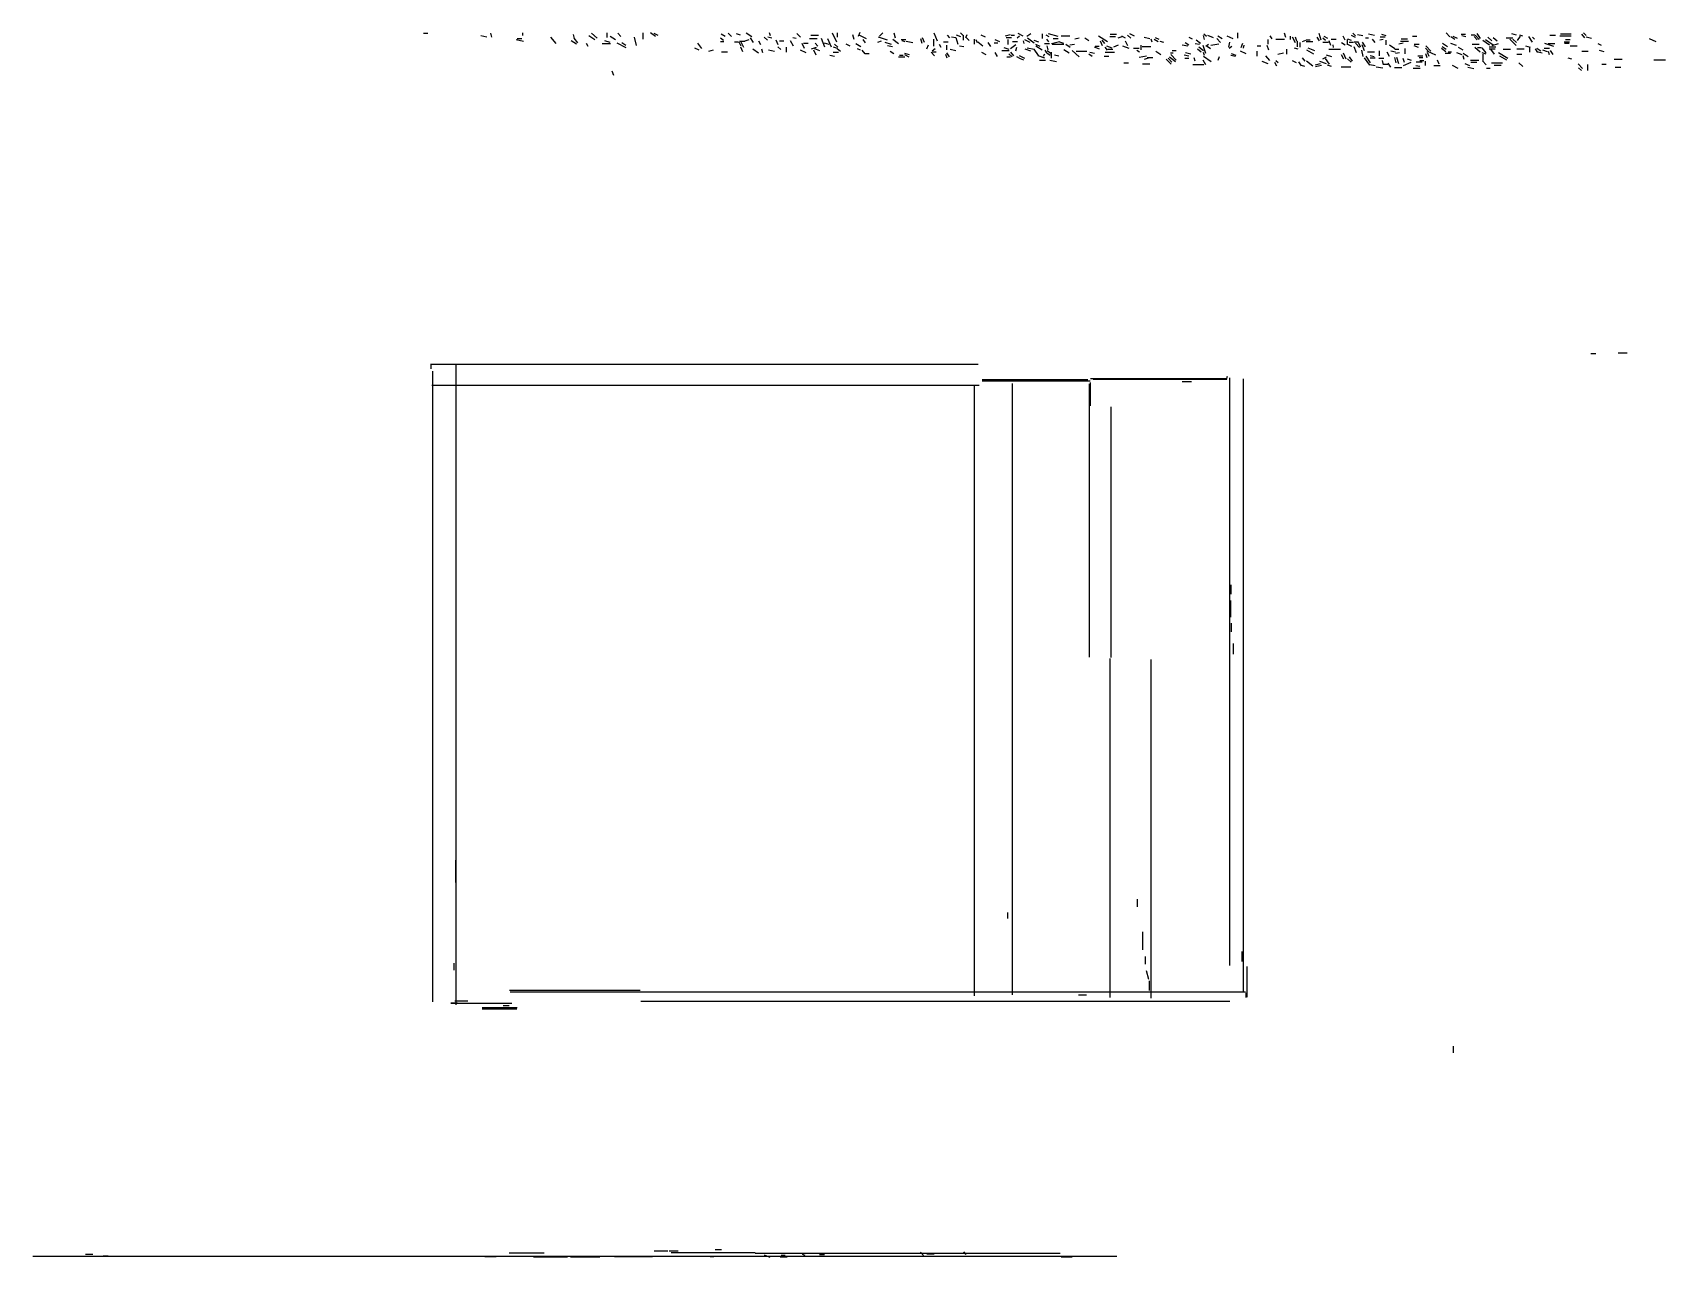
# Model space of a CAD drawing. Header units: metres. Extents: x 1 to 4031, y -3022 to 0.
import ezdxf

# ---------------------------------------------------------------- set-up
doc = ezdxf.new("R2010")
doc.units = ezdxf.units.M

msp = doc.modelspace()

# ---------------------------------------------------------------- linework, layer by layer
for p, q in [((2042.7, 0.2), (2038.3, -8.9)), ((3828.8, 0), (3835.6, -6.9)), ((975.7, -1.9), (965.6, -1.9)), ((1106.9, -7), (1121.8, -9.8)), ((1134, -11), (1131.5, -0.7)), ((1211.9, -21.8), (1194.3, -17.4)), ((1196.9, -14.3), (1208.2, -14.3)), ((1209.8, -0.6), (1209.8, -6.9)), ((1293.2, -26.8), (1279.3, -10.7)), ((1342.8, -28.6), (1330.2, -19.9)), ((1335, -4.2), (1337.3, -14.3)), ((1336.3, -13.3), (1345.2, -24.7)), ((1372.2, -33.7), (1367.6, -26.9)), ((1388.3, -17.9), (1373.4, -7.7)), ((1379.7, -1.3), (1393.8, -13.6)), ((1426.9, -27), (1406.8, -27)), ((1412, -18.9), (1425.7, -22.9)), ((1417.8, -0.5), (1417.8, -11.9)), ((1439.7, -17.5), (1426.4, -9.4)), ((1465.6, -37), (1443.1, -25.8)), ((1452.3, -9), (1444.9, -1.3)), ((1455.2, -24.3), (1465.1, -30.7)), ((1491.1, -31.1), (1485.9, -10.9)), ((1506.5, -0.6), (1506.5, -15.6)), ((1538.3, -9.2), (1526, -0.1)), ((1533.7, -0.8), (1543.6, -6)), ((1646.1, -43.4), (1635.2, -37.8)), ((1652.6, -38.8), (1642.8, -25.8)), ((1707, -22.5), (1698.4, -22.5)), ((1698.8, -12.4), (1705.5, -18.3)), ((1710.1, -9.1), (1700.3, -3.6)), ((1717.4, -1.3), (1725.6, -9.4)), ((1733.1, -22.1), (1743.1, -22.1)), ((1737, -1.6), (1747.1, -4.9)), ((1744.1, -22.6), (1748.9, -32.1)), ((1758.2, -21.4), (1745.7, -21.4)), ((1747.9, -35), (1752.8, -46.3)), ((1755.8, -36.2), (1749.6, -23)), ((1768.4, -17.8), (1758.3, -21)), ((1775.7, -10.5), (1761.7, -0.9)), ((1771.8, -12.4), (1779.1, -23.8)), ((1792.7, -20.3), (1796.9, -29.4)), ((1800.1, -39.5), (1802.1, -48.4)), ((1814.1, -18.4), (1806.6, -10.9)), ((1815.4, -10), (1825.4, -12.8)), ((1822.2, -7.6), (1819.7, -0.5)), ((1834.8, -17.9), (1839.8, -29.2)), ((1847.6, -41.2), (1840.1, -35)), ((1854.5, -21.1), (1844.4, -21.1)), ((1860.4, -35.7), (1860.4, -48.3)), ((1878.7, -32.8), (1871.3, -19.7)), ((1876.9, -11.7), (1885.6, -13.4)), ((1896.3, -11.2), (1886.9, -1.9)), ((1899.5, -25.6), (1904.7, -38)), ((1914.6, -26.6), (1903.1, -26.6)), ((1918, -14), (1936.9, -14)), ((1940.4, -6.5), (1921.7, -6.5)), ((1923.2, -39.5), (1935.5, -35.3)), ((1930.7, -39.3), (1942.5, -44.2)), ((1939, -33.5), (1931.8, -25.7)), ((1946.9, -13.6), (1955.6, -35.1)), ((1966.9, -29.2), (1955.5, -26)), ((1972.2, -36), (1963.5, -14.9)), ((1974.4, -0.6), (1985, -22.2)), ((1987.7, -39.3), (1977.7, -35.7)), ((1980.2, -28.4), (1988.4, -35.3)), ((1994.8, -46.4), (1986.7, -39.4)), ((1987.3, -10.6), (1987.3, -0.6)), ((2007.8, -27.5), (2017.9, -32.4)), ((2024.4, -4.4), (2027.8, -15.7)), ((2044.9, -34.7), (2032.6, -27.7)), ((2036, -38.5), (2043.6, -42.1)), ((2059, -15.1), (2042.4, -7)), ((2049.6, -16.7), (2055.8, -25.1)), ((2087, -23.5), (2095.7, -19.6)), ((2110.3, -18), (2088.4, -11.1)), ((2090.8, -8.3), (2098.8, -0.1)), ((2104, -23), (2120.1, -28.3)), ((2123.3, -35), (2110.3, -32.2)), ((2137.7, -27.1), (2124, -16.9)), ((2126.3, -0.1), (2129.6, -12.5)), ((2144.3, -16.4), (2155.7, -16.4)), ((2154.5, -22.7), (2146.8, -19.7)), ((2173.3, -24.9), (2156.9, -21.8)), ((2196.3, -26.7), (2193.2, -15.3)), ((2196, -11.7), (2200.9, -23.5)), ((2211.2, -30.9), (2207.3, -40.8)), ((2220.6, -44.7), (2228.5, -38.7)), ((2224.5, -15.6), (2224.5, -33.1)), ((2234.5, -21.2), (2225.5, -1.4)), ((2238.1, -28.1), (2242.6, -35.9)), ((2249.2, -22.6), (2260.6, -22.6)), ((2257, -41.9), (2257, -30.5)), ((2257.9, -5.8), (2263.7, -12.6)), ((2268.3, -9.9), (2279.1, -11.9)), ((2279.7, -12.1), (2284.2, -28.2)), ((2291.8, -9.7), (2281.3, -6.1)), ((2299.5, -35.1), (2288.4, -33.1)), ((2291, -0.2), (2296.7, -5.8)), ((2297.5, -5.7), (2297.5, -18.1)), ((2303.7, -12.1), (2307, -4.4)), ((2312.1, -19.1), (2305, -11.4)), ((2325.4, -28.1), (2325.4, -15.6)), ((2328.8, -16.6), (2331.9, -24.4)), ((2333.7, -22.4), (2346.4, -32.5)), ((2352.8, -10.8), (2342.1, -6.4)), ((2358, -24.5), (2364.6, -34.2)), ((2374.3, -25.1), (2383.2, -25.1)), ((2388, -22.1), (2376.2, -17.4)), ((2398.2, -36.8), (2409.8, -40.6)), ((2401.8, -7.8), (2414.4, -4.6)), ((2417.1, -12.6), (2403.3, -12.6)), ((2408.8, -29.4), (2408.8, -16.9)), ((2427.5, -30.2), (2414.7, -39.8)), ((2415.6, -5.7), (2424.4, -5.7)), ((2419.4, -21.6), (2431.9, -21.6)), ((2427.8, -44.6), (2429.9, -35.5)), ((2431.1, -12.4), (2436.6, -7.8)), ((2445.5, -8.3), (2433.6, -2.1)), ((2445.8, -19.6), (2447.5, -26.4)), ((2463.2, -24.1), (2449.5, -17.9)), ((2464.9, -2.8), (2454.8, -8.9)), ((2455.3, -37.1), (2473.1, -40.8)), ((2456.6, -12.5), (2472.8, -25.2)), ((2471.8, -40.2), (2483, -56.5)), ((2484, -23.1), (2473.1, -19.4)), ((2476.2, -28.2), (2486.5, -32.8)), ((2492.2, -42.6), (2476.8, -33.3)), ((2492.1, -3), (2492.1, -14.5)), ((2510.3, -27.6), (2498.1, -27.6)), ((2509.5, -10.5), (2502.7, -6.4)), ((2502.9, -16.1), (2507.7, -22.5)), ((2503.9, -32.3), (2506.1, -41.8)), ((2507, -1.6), (2531.2, -8.8)), ((2515.8, -26.4), (2535, -21.8)), ((2545.6, -28.8), (2516.9, -28.8)), ((2531.8, -15.2), (2519.3, -15.2)), ((2535.1, -22.2), (2545.3, -25.4)), ((2560.7, -8.8), (2539.5, -8.8)), ((2550.9, -27.8), (2561.3, -36)), ((2572, -28.7), (2560.4, -30.8)), ((2573.4, -15.3), (2584.2, -12.6)), ((2607.8, -19.9), (2597.8, -13.7)), ((2634.3, -40.7), (2621.9, -35.6)), ((2623.1, -32.8), (2633.1, -32.8)), ((2631.5, -7.5), (2654.1, -21.5)), ((2636, -19.7), (2640.2, -31.7)), ((2647.4, -26.5), (2640.4, -18.1)), ((2647.2, -35.4), (2653.2, -43.1)), ((2665.6, -38.2), (2652, -32.9)), ((2659.4, -8.9), (2673.2, -8.9)), ((2675.6, -4.1), (2660.7, -4.1)), ((2669.5, -34.7), (2680.9, -30.2)), ((2689.5, -9.9), (2679.4, -13)), ((2697.8, -13.6), (2689.3, -8.2)), ((2690.4, -32.7), (2706.1, -37.8)), ((2704.2, -32.5), (2698.5, -20.4)), ((2702.9, -5.9), (2711.4, -13.7)), ((2720.2, -8.8), (2709.1, -2.3)), ((2732, -38.7), (2718, -38.7)), ((2736.1, -30.6), (2736.1, -41.8)), ((2760.8, -34.4), (2739.3, -34.4)), ((2744.6, -11.1), (2758.1, -14.5)), ((2764.3, -23.6), (2761.3, -15.8)), ((2769, -15.5), (2778.5, -21.3)), ((2781.3, -16.8), (2772.3, -12.2)), ((2782.8, -20.7), (2791.9, -23)), ((2852, -33.5), (2838.4, -30.8)), ((2845.1, -24), (2854.3, -29.5)), ((2863.7, -15.5), (2855.4, -12)), ((2880.8, -29.4), (2870.5, -27.5)), ((2872.3, -17.9), (2883, -25.7)), ((2876.3, -40), (2885, -47.4)), ((2890.7, -44.3), (2879, -35.7)), ((2889.4, -30.3), (2895.4, -50.7)), ((2890, -6.7), (2892.6, -17)), ((2898, -9.6), (2891.4, -3.7)), ((2896.7, -33.1), (2902.7, -27.8)), ((2907.7, -39.5), (2899.8, -33.8)), ((2915.2, -12.8), (2901.5, -6.5)), ((2909.2, -31), (2928.2, -27.2)), ((2933, -24.5), (2923.4, -14)), ((2925.8, -7.9), (2936.8, -14.5)), ((2964.2, -14.8), (2949.2, -8.5)), ((2954.6, -22.9), (2952, -35.6)), ((2954.1, -37.8), (2960.6, -33.1)), ((2974.4, -0.6), (2974.4, -13.2)), ((2987, -26.9), (2982.6, -37.2)), ((2989.7, -38.4), (2991.1, -30.5)), ((3023.1, -32.4), (3031.9, -32.4)), ((3046.8, -30.6), (3051, -42.2)), ((3049.4, -16.9), (3049.4, -28)), ((3054.5, -7.7), (3059.5, -15.1)), ((3090.7, -17), (3069.2, -17)), ((3089.6, -0.6), (3093.2, -10.6)), ((3105.2, -16.8), (3105.2, -8.2)), ((3109.9, -10.4), (3116.6, -24.5)), ((3114.3, -37), (3123.3, -40.1)), ((3120.9, -20.5), (3117.4, -10.9)), ((3122.9, -34.7), (3122.9, -20.7)), ((3128.3, -24.2), (3128.3, -35.5)), ((3134.7, -21.5), (3143.6, -18.3)), ((3144.4, -17.4), (3154.4, -17.4)), ((3160.7, -22.7), (3144.4, -22.7)), ((3165.2, -44.3), (3149.3, -38.4)), ((3177.3, -20.3), (3171, -11.2)), ((3175.5, -0.7), (3180.7, -17.7)), ((3192.1, -19.1), (3185.1, -13.5)), ((3199.4, -24.1), (3185.6, -24.1)), ((3187.4, -8.3), (3196.7, -13.4)), ((3200.4, -19), (3204.3, -30.7)), ((3200.4, -40.2), (3229.2, -40.2)), ((3218.1, -17.1), (3205.5, -17.1)), ((3211.6, -36.7), (3210.4, -30.2)), ((3240.1, -30.8), (3231.1, -24.9)), ((3240.5, -18.2), (3235.4, -8.8)), ((3245.4, -17.1), (3245.4, -29.5)), ((3246, -14.7), (3254.8, -18.3)), ((3257.1, -33.9), (3247.1, -29)), ((3250.6, -23.1), (3260.6, -23.1)), ((3266.2, -12.1), (3256.4, -6.5)), ((3259.3, -0.7), (3266.1, -7.7)), ((3262, -33.9), (3267.5, -48.7)), ((3263, -22.7), (3272.9, -22.7)), ((3275.8, -36.7), (3265.6, -25.7)), ((3284.2, -8), (3270.7, -5.4)), ((3272.1, -24.5), (3278, -34.5)), ((3281.8, -29.4), (3287.5, -43.6)), ((3282.4, -23.6), (3289.9, -34.8)), ((3298.1, -13.2), (3290.4, -13.2)), ((3297.9, -2.8), (3313, -6)), ((3314.8, -24), (3307.6, -16.1)), ((3325.8, -17.7), (3334.4, -15.8)), ((3339.4, -10.7), (3326.8, -10.7)), ((3330.4, -3.9), (3340.7, -6.7)), ((3340.6, -18.1), (3340.6, -29.5)), ((3349.6, -29.6), (3362.9, -39.2)), ((3383.4, -25.6), (3372.8, -28.3)), ((3376.9, -20.4), (3396.9, -20.4)), ((3394.6, -16), (3378.3, -16)), ((3387.4, -39.3), (3387.4, -51.9)), ((3417, -8.9), (3406.8, -8.9)), ((3421.7, -36.1), (3410.5, -32.2)), ((3410.7, -27.8), (3423.4, -27.8)), ((3446.7, -47.2), (3438.3, -37.9)), ((3439.9, -32.6), (3451.9, -45.6)), ((3488.9, -47.4), (3478, -39.1)), ((3479.8, -33.7), (3489.4, -40.6)), ((3492.6, -34.7), (3481, -26.4)), ((3498.9, -9.9), (3490, -0.1)), ((3515, -31.1), (3500.8, -26.4)), ((3510.7, -16.8), (3501.5, -9.8)), ((3505.9, -8.8), (3517.1, -13.8)), ((3531.9, -43.1), (3519.8, -36.1)), ((3526.9, -3.4), (3537, -3.4)), ((3538, -9.8), (3528, -7.5)), ((3551.8, -5.3), (3560.7, -5.3)), ((3554.2, -28.1), (3570.8, -28.1)), ((3566.1, -17.9), (3559.1, -9.6)), ((3574, -48.3), (3560.6, -36.7)), ((3561.5, -5.9), (3570.8, -16.6)), ((3574.2, -14.5), (3565.9, -1.7)), ((3566.8, -36.8), (3576.9, -36.8)), ((3577.9, -37), (3587.4, -49.6)), ((3596.9, -30.6), (3580.6, -18.9)), ((3586.6, -16.7), (3605.6, -29.5)), ((3602.6, -20), (3592.7, -11)), ((3611.9, -35.4), (3595.6, -35.4)), ((3595.6, -39.4), (3610.7, -39.4)), ((3603, -31.5), (3618.9, -26.6)), ((3615.8, -20.4), (3605.3, -12.3)), ((3638.1, -12.3), (3654.4, -12.3)), ((3662.2, -31.6), (3646.8, -15.7)), ((3663, -6), (3651.7, -2.3)), ((3654.5, -15.6), (3663.1, -24.4)), ((3665.7, -19.4), (3673, -8.1)), ((3670.7, -5.2), (3678.3, -7.3)), ((3685.5, -32.5), (3696.7, -35.2)), ((3702.9, -23.3), (3694, -9.6)), ((3695.2, -36.8), (3695.2, -48.2)), ((3702.6, -11.1), (3707.7, -16)), ((3716.1, -49.1), (3710.3, -39.6)), ((3713.7, -37.9), (3723.7, -44.7)), ((3731.8, -38), (3744.4, -38)), ((3755.8, -33.8), (3733.2, -26.8)), ((3741.8, -26.3), (3758.1, -26.3)), ((3759.5, -6.9), (3745.6, -6.9)), ((3798.2, -8.7), (3770.5, -8.7)), ((3771.9, -2.6), (3798.1, -2.6)), ((3780.7, -22.6), (3794.4, -22.6)), ((3793.1, -26.9), (3781.8, -26.9)), ((3795.7, -17.9), (3784.3, -17.9)), ((3795.6, -32.3), (3813.1, -32.3)), ((3831.6, -12.3), (3824.2, -3.5)), ((3848.1, -14.4), (3835.2, -11.3)), ((3873.3, -31.4), (3864.8, -27.3)), ((4007.9, -22.4), (3991.5, -15.2)), ((1680.3, -43.2), (1669.2, -46.1)), ((1715.6, -47.7), (1700.6, -47.7)), ((1792.6, -50.8), (1778, -40.8)), ((1816.8, -42.3), (1832, -45.1)), ((1909.8, -49.6), (1895.6, -43.3)), ((1934.7, -55.5), (1928.6, -42.9)), ((1979.5, -58.6), (1968, -56)), ((1976.9, -47.9), (1989.5, -47.9)), ((2055.5, -52.3), (2048.2, -42.7)), ((2065.8, -51.9), (2055.5, -51.9)), ((2117.1, -45.3), (2126.4, -51.4)), ((2153.1, -60.4), (2138, -60.4)), ((2140.6, -55.6), (2149.4, -55.6)), ((2152.8, -50.5), (2164.1, -54)), ((2163.9, -60.6), (2153.6, -54.7)), ((2218.6, -47.7), (2226.6, -57.1)), ((2230.9, -47.7), (2221.9, -47.7)), ((2258.1, -63.1), (2254.9, -53.4)), ((2256.7, -49.5), (2262.6, -59.7)), ((2279.3, -44.6), (2265.4, -41.7)), ((2354.4, -54.3), (2343.4, -48.8)), ((2382.4, -58.6), (2376.2, -49)), ((2410.7, -45), (2393.2, -45)), ((2405.6, -59.8), (2414.4, -59.8)), ((2418.1, -59.4), (2410.3, -52.3)), ((2414.2, -48.3), (2422, -56.8)), ((2438.8, -64.3), (2430, -59.5)), ((2436, -56), (2448.7, -63)), ((2447.1, -67.5), (2438.9, -64.7)), ((2464.5, -45.3), (2450.6, -40.8)), ((2482.1, -56.3), (2498.2, -61.6)), ((2500.6, -68.1), (2485.6, -68.1)), ((2495.7, -58.2), (2499, -52.2)), ((2504.1, -50), (2500.2, -43.4)), ((2512.5, -56), (2504.3, -50.7)), ((2505, -44), (2513.8, -50.2)), ((2528.2, -71.7), (2511.8, -68.4)), ((2515.1, -48), (2515.1, -62.8)), ((2533.6, -57.8), (2523.3, -55)), ((2559.4, -50.5), (2546.1, -41.9)), ((2566.3, -43.7), (2583.4, -59.1)), ((2603.1, -46.7), (2576.8, -46.7)), ((2608, -52.1), (2615.9, -57.8)), ((2621.9, -51.6), (2610.4, -49.1)), ((2656.9, -59), (2645.6, -59)), ((2670.7, -48.7), (2648.2, -48.7)), ((2654.4, -40.8), (2667, -40.8)), ((2705.6, -75.2), (2694.4, -75.2)), ((2725.8, -42.8), (2733.1, -47)), ((2750.1, -58), (2731.8, -61.4)), ((2758.1, -77.3), (2740.5, -77.3)), ((2745.4, -65.1), (2755.1, -61.6)), ((2751.9, -61.5), (2765.6, -61.5)), ((2785.6, -54.3), (2772.7, -46.2)), ((2811, -77.7), (2798.5, -65.2)), ((2803.3, -63), (2812.6, -72.4)), ((2822, -71.7), (2807, -60.4)), ((2815.8, -50.5), (2809.4, -50.5)), ((2809.8, -53.9), (2823.5, -67.7)), ((2813, -43.5), (2823.1, -43.5)), ((2843, -54.9), (2854.6, -57.2)), ((2854.3, -63.6), (2844.4, -63.6)), ((2859.2, -52.7), (2846.5, -49.8)), ((2891.9, -79.6), (2864.3, -79.6)), ((2869.9, -70.5), (2867.7, -61.7)), ((2889.1, -67), (2895.7, -78.1)), ((2890.2, -48.2), (2892, -55.6)), ((2909.4, -71.8), (2890.9, -59)), ((2929.5, -59.4), (2925.7, -68.2)), ((2969.3, -58.5), (2958, -56.2)), ((2959.2, -51), (2970.6, -55.6)), ((2996.3, -51.8), (2982.1, -45.1)), ((3022.5, -45.7), (3022.5, -58.2)), ((3050.2, -76.7), (3035.5, -70.9)), ((3054.1, -68.6), (3044.6, -56.7)), ((3065.9, -72.9), (3070.9, -81.7)), ((3074.6, -74.2), (3069.4, -69.3)), ((3088.3, -50.2), (3074.4, -53.4)), ((3096.7, -52.9), (3096.7, -40.6)), ((3120.2, -73.9), (3110.7, -69.3)), ((3132.3, -81.6), (3125.7, -71.4)), ((3141.7, -70.4), (3135.4, -62)), ((3144.9, -41.8), (3161.9, -51.9)), ((3160.4, -82.2), (3144.9, -70.3)), ((3166.8, -78.8), (3179.5, -76.3)), ((3194.4, -76.9), (3177.8, -70.6)), ((3185.6, -64.4), (3194.4, -59.4)), ((3191.2, -63.6), (3200.6, -77.3)), ((3207.6, -59.4), (3194.5, -55.3)), ((3206.7, -83.6), (3196.6, -80.3)), ((3237.3, -65.4), (3231.7, -54.4)), ((3235.7, -49.9), (3241.9, -64.4)), ((3255.1, -72.3), (3246, -64)), ((3250.3, -59.6), (3257.6, -69.8)), ((3280.7, -42.8), (3284.1, -58.5)), ((3301.3, -80.2), (3288.2, -61.8)), ((3291.7, -57.8), (3302.3, -74.1)), ((3313.1, -47.6), (3295.6, -47.6)), ((3314.1, -82), (3301.6, -79.6)), ((3301.7, -56.2), (3312, -59)), ((3314.3, -62.7), (3301.8, -62.7)), ((3323.1, -62.6), (3335.7, -62.6)), ((3324.7, -44.3), (3324.7, -56.9)), ((3335, -79.3), (3332.8, -68.2)), ((3345.7, -78.2), (3335.7, -78.2)), ((3343.2, -46.8), (3348.6, -57.9)), ((3352.8, -85.1), (3346.9, -74.9)), ((3365, -48.1), (3352.9, -45.3)), ((3366.3, -74.5), (3362.6, -60.8)), ((3362.9, -40.3), (3373, -40.3)), ((3374.2, -49.5), (3364.3, -51.4)), ((3367.1, -60.6), (3371.9, -76)), ((3383.1, -62.7), (3386.1, -72.5)), ((3384.6, -81.1), (3403.4, -72.4)), ((3404.5, -68.9), (3394.4, -65.6)), ((3430.7, -72.3), (3415.3, -72.3)), ((3419.4, -56.9), (3431.9, -56.9)), ((3431.9, -61.8), (3423.1, -61.8)), ((3424.3, -68.6), (3434.6, -68.6)), ((3438.2, -70.3), (3438.2, -80.6)), ((3442.7, -61.7), (3439.9, -51.7)), ((3464.1, -55), (3442.5, -45.8)), ((3442.6, -47.8), (3446.8, -58.2)), ((3467.6, -66.6), (3471.9, -76.9)), ((3500.7, -51.1), (3486.9, -51.1)), ((3494.4, -47), (3503.1, -47)), ((3515.3, -49.1), (3528.4, -53.6)), ((3530.7, -56.5), (3533.5, -65.5)), ((3544.1, -59.8), (3531.5, -51.2)), ((3535.5, -75.8), (3547.4, -80.7)), ((3549.5, -67.6), (3570.7, -67.6)), ((3565.5, -73.4), (3550.5, -73.4)), ((3588.3, -52.7), (3578.2, -49.3)), ((3579.2, -69.5), (3588.1, -79.4)), ((3580.5, -53), (3580.5, -68.1)), ((3599.2, -40.7), (3608.4, -52.6)), ((3601.8, -74), (3629.1, -74)), ((3619.1, -48.6), (3642.3, -62.4)), ((3639.8, -67.3), (3622.5, -58.2)), ((3648.5, -41.1), (3630.6, -41.1)), ((3682, -40.6), (3664.2, -40.6)), ((3664.2, -53), (3676.8, -53)), ((3669.2, -74.6), (3678.8, -83.7)), ((3726.9, -50.6), (3716.8, -48.3)), ((3740.1, -47.1), (3728.2, -42.9)), ((3741.7, -45.7), (3744, -54.1)), ((3746.8, -44), (3753.1, -54)), ((3799.5, -65.1), (3790.9, -62.4)), ((3815.8, -76.8), (3825.8, -87.9)), ((3840.4, -46.6), (3824.3, -46.6)), ((3838.2, -78.1), (3838.2, -93.3)), ((3879.4, -46.8), (3867.9, -43.9)), ((3874.3, -77.2), (3884.5, -77.2)), ((3904.3, -64.9), (3924.3, -64.9)), ((4001.9, -66.5), (4030.7, -66.5)), ((1430.6, -93.9), (1434.5, -104.3)), ((3140.9, -83.6), (3132.7, -80.6)), ((3181.7, -81.1), (3166.8, -84.1)), ((3254.3, -84.7), (3230.6, -84.7)), ((3333.2, -87.7), (3316.6, -84.7)), ((3380.6, -86.2), (3361.9, -86.2)), ((3425.8, -88.2), (3408.1, -88.2)), ((3414.8, -80.7), (3424.3, -82.5)), ((3474.5, -82), (3459.3, -82)), ((3519.4, -88.1), (3505.5, -80.9)), ((3558, -88.8), (3543.4, -85.7)), ((3598.1, -88), (3589.4, -88)), ((3625.7, -81.2), (3608.1, -81.2)), ((3824.1, -93.2), (3816, -86.5)), ((3920.6, -86), (3906.8, -86)), ((3846.9, -791.5), (3859.4, -791.5)), ((3914.3, -789.9), (3936.8, -789.9)), ((983.3, -816.9), (983.3, -829.4)), ((986, -818.1), (2334.3, -818.1)), ((987.9, -835.4), (987.9, -2391.3)), ((1045.9, -2398.7), (1045.9, -816.7)), ((2336.7, -870.5), (986, -870.5)), ((2324.5, -869.2), (2324.5, -2376.5)), ((2344.3, -855.5), (2605.6, -855.5)), ((2610.6, -859.4), (2344.4, -859.4)), ((2419.1, -2373.6), (2419.1, -865.7)), ((2608.6, -866.2), (2608.6, -1540.8)), ((2611.8, -852.8), (2945.6, -852.8)), ((2611.8, -920.7), (2611.8, -863.1)), ((2948.1, -855.3), (2618.1, -855.3)), ((2838.1, -860.7), (2860.7, -860.7)), ((2947.1, -855.7), (2950.1, -847.1)), ((2955.2, -851.8), (2955.2, -2302)), ((2989.2, -2367.1), (2989.2, -854.4)), ((2663.2, -1541.8), (2663.2, -923.4)), ((2958.1, -1361.9), (2958.1, -1385.6)), ((2957.5, -1400.6), (2957.5, -1441.9)), ((2959.1, -1456.9), (2959.1, -1478.1)), ((2964, -1506.9), (2964, -1533.1)), ((2659.6, -1544.2), (2659.6, -2380.9)), ((2761.5, -2381.9), (2761.5, -1546.4)), ((1045, -2096.9), (1045, -2041.9)), ((2407.3, -2170.6), (2407.3, -2185.6)), ((2726.6, -2138.1), (2726.6, -2156.9)), ((2740.1, -2218.2), (2740.1, -2263.1)), ((1041, -2313.1), (1041, -2295.6)), ((2746.7, -2279.4), (2746.7, -2298.1)), ((2985.3, -2266.9), (2985.3, -2291.8)), ((2749.5, -2314.3), (2754.7, -2335.6)), ((2998, -2304.2), (2998, -2379.4)), ((1499.8, -2363.1), (1177.4, -2363.1)), ((1179.5, -2366.2), (2994.3, -2366.2)), ((2601.9, -2375), (2581.8, -2375)), ((2756.2, -2339.4), (2756.2, -2363.1)), ((2992.9, -2367.7), (2955.4, -2367.7)), ((2995.7, -2380.6), (2995.7, -2369.4)), ((1173.2, -2395.1), (1033.1, -2395.1)), ((1033.2, -2394), (1049.6, -2394)), ((1074.5, -2389.4), (1043.1, -2389.4)), ((1049.3, -2394.6), (1183.2, -2394.6)), ((1110.6, -2405.6), (1196.9, -2405.6)), ((1195.7, -2409.3), (1110.6, -2409.3)), ((1176.9, -2401), (1161.9, -2401)), ((2955.3, -2390.1), (1501.9, -2390.1)), ((3506.6, -2500.6), (3506.6, -2516.9)), ((0.7, -3018.5), (2676.8, -3018.5)), ((149.6, -3014.5), (130.8, -3014.5)), ((187.1, -3019.2), (174.6, -3019.2)), ((1144.4, -3020.7), (1116.9, -3020.7)), ((1263.1, -3011.5), (1176.9, -3011.5)), ((1320.6, -3021.5), (1236.9, -3021.5)), ((1400.6, -3021), (1328.1, -3021)), ((1530.6, -3020.4), (1436.9, -3020.4)), ((1584.4, -3019.3), (1515.7, -3019.3)), ((1568.1, -3006.5), (1534.4, -3006.5)), ((1594.4, -3006.2), (1571.9, -3006.2)), ((1784.3, -3010.5), (1577, -3010.5)), ((1682, -3020.2), (1673.2, -3020.2)), ((1700.6, -3003), (1685.6, -3003)), ((2537, -3012), (1784.4, -3012)), ((1821.5, -3021.7), (1807, -3016.6)), ((1863.1, -3021.2), (1845.6, -3021.2)), ((1848.2, -3016.2), (1858.2, -3016.2)), ((1907.6, -3017.1), (1900.5, -3014.8)), ((1955.6, -3015.7), (1943.1, -3015.7)), ((2199.9, -3017.5), (2192.2, -3008.9)), ((2225.6, -3014.1), (2208.1, -3014.1)), ((2304.8, -3015.1), (2299, -3008.4)), ((2566.9, -3021.3), (2539.4, -3021.3))]:
    msp.add_line(p, q)

doc.saveas('drawing.dxf')
